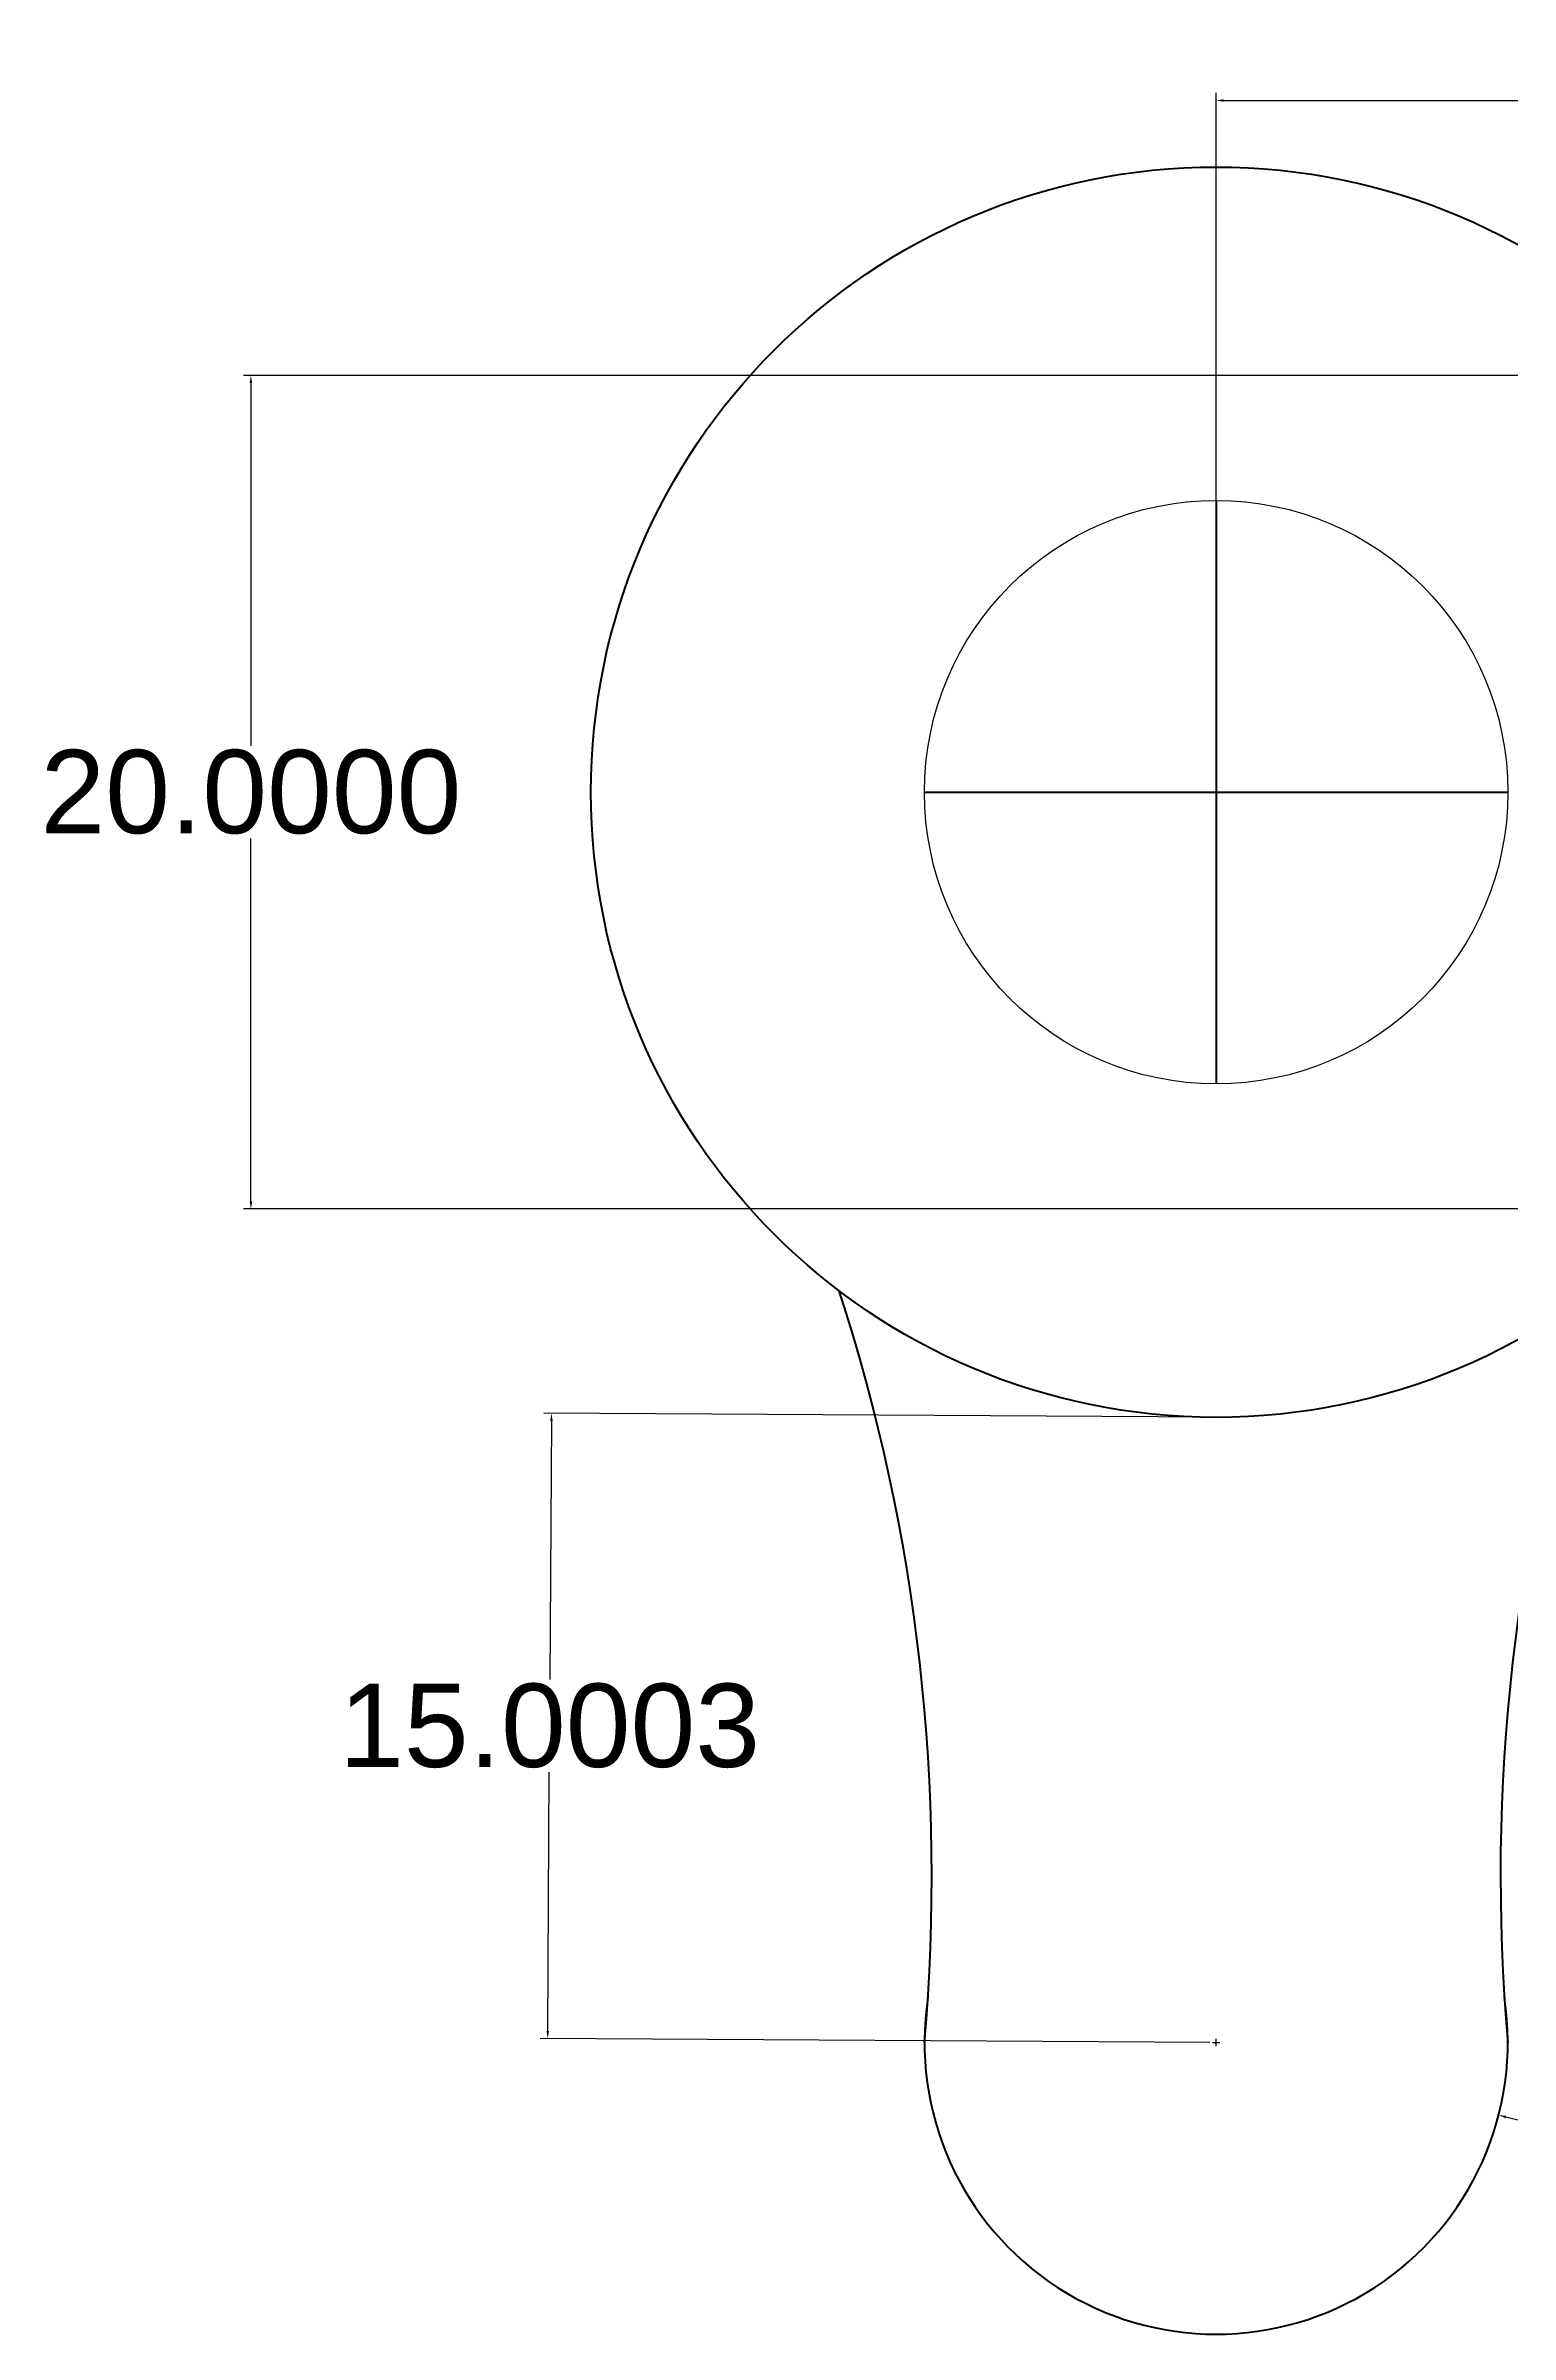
# Model space of a CAD drawing. Header units: inches. Extents: x 0 to 244, y 0 to 89.
# Drawn here: x 139.7 to 174.8, y 12.4 to 67.3 of the extents above; entities that cross this region are included whole.
import ezdxf

# ---------------------------------------------------------------- set-up
doc = ezdxf.new("R2010")
doc.units = ezdxf.units.IN
doc.header["$MEASUREMENT"] = 0
doc.layers.get('Defpoints').update_dxf_attribs({"color": 10, "lineweight": 100})
doc.layers.add('Layer4', color=253, linetype='Continuous', lineweight=200, plot=False)
doc.layers.add('Layer9', color=250, linetype='Continuous', lineweight=50, plot=False)
doc.layers.add('Layer6', color=2, linetype='Continuous', plot=False)
doc.layers.add('Layer7', color=2, linetype='Continuous', plot=False)
doc.styles.get("Standard").update_dxf_attribs({"font": 'arial.ttf', "height": 2})
doc.dimstyles.get("Standard").update_dxf_attribs({"dimtxt": 0.18, "dimasz": 0.18, "dimexe": 0.18, "dimexo": 0.0625, "dimgap": 0.09, "dimtad": 0, "dimtih": 1, "dimtoh": 1, "dimdec": 4, "dimzin": 0, "dimdsep": 46, "dimtxsty": 'Standard', "dimcen": 0.09, "dimadec": 0, "dimazin": 0, "dimtfac": 1, "dimtdec": 4, "dimtofl": 0, "dimtmove": 0, "dimatfit": 3, "dimfxl": 1, "dimtolj": 1, "dimtzin": 0, "dimarcsym": 0})

# ---------------------------------------------------------------- blocks, each defined once
blk = doc.blocks.new('*D3')
at = {"layer": 'Defpoints', "color": 0, "transparency": 16777216}
for p in [(167.733, 19.364), (174.512, 17.619)]:
    blk.add_point(p, dxfattribs=at)
at = {"layer": 'Layer6', "color": 0, "lineweight": -2, "transparency": 16777216}
for p, q in [((167.643, 19.364), (167.823, 19.364)), ((167.733, 19.274), (167.733, 19.454)), ((179.282, 16.392), (174.686, 17.575))]:
    blk.add_line(p, q, dxfattribs=at)
at = {"layer": 'Layer6', "color": 0, "transparency": 16777216}
blk.add_solid([(174.694, 17.604), (174.679, 17.546), (174.512, 17.619)], dxfattribs=at)
at = {"layer": 'Layer6', "color": 0, "transparency": 16777216, "insert": (184.477, 16.392), "char_height": 2, "attachment_point": 5}
blk.add_mtext('\\A1;R7.0000', dxfattribs=at)
blk = doc.blocks.new('*D4')
at = {"layer": 'Defpoints', "color": 0, "transparency": 16777216}
for p in [(167.733, 34.364), (151.695, 19.46), (167.643, 19.364)]:
    blk.add_point(p, dxfattribs=at)
at = {"layer": 'Layer6', "color": 0, "lineweight": -2, "transparency": 16777216}
for p, q in [((167.67, 34.365), (151.605, 34.461)), ((151.784, 34.28), (151.746, 28.072)), ((151.696, 19.64), (151.733, 25.848)), ((167.58, 19.365), (151.515, 19.461))]:
    blk.add_line(p, q, dxfattribs=at)
at = {"layer": 'Layer6', "color": 0, "transparency": 16777216}
for points in [[(151.754, 34.28), (151.814, 34.28), (151.785, 34.46)], [(151.666, 19.64), (151.726, 19.64), (151.695, 19.46)]]:
    blk.add_solid(points, dxfattribs=at)
at = {"layer": 'Layer6', "color": 0, "transparency": 16777216, "insert": (151.74, 26.96), "char_height": 2, "attachment_point": 5}
blk.add_mtext('\\A1;15.0003', dxfattribs=at)
blk = doc.blocks.new('*D6')
at = {"layer": 'Defpoints', "color": 0, "transparency": 16777216}
for p in [(212.643, 65.961), (167.733, 49.364), (212.643, 49.364)]:
    blk.add_point(p, dxfattribs=at)
at = {"layer": 'Layer6', "color": 0, "lineweight": -2, "transparency": 16777216}
for p, q in [((167.733, 49.427), (167.733, 66.141)), ((167.913, 65.961), (185.058, 65.961)), ((212.463, 65.961), (195.168, 65.961)), ((212.643, 49.427), (212.643, 66.141))]:
    blk.add_line(p, q, dxfattribs=at)
at = {"layer": 'Layer6', "color": 0, "transparency": 16777216}
for points in [[(167.913, 65.991), (167.913, 65.931), (167.733, 65.961)], [(212.463, 65.991), (212.463, 65.931), (212.643, 65.961)]]:
    blk.add_solid(points, dxfattribs=at)
at = {"layer": 'Layer6', "color": 0, "transparency": 16777216, "insert": (190.113, 65.961), "char_height": 2, "attachment_point": 5}
blk.add_mtext('\\A1;44.9100', dxfattribs=at)
blk = doc.blocks.new('*D8')
at = {"layer": 'Defpoints', "color": 0, "transparency": 16777216}
for p in [(190.233, 59.364), (144.574, 39.364), (190.233, 39.364)]:
    blk.add_point(p, dxfattribs=at)
at = {"layer": 'Layer6', "color": 0, "lineweight": -2, "transparency": 16777216}
for p, q in [((190.17, 59.364), (144.394, 59.364)), ((144.574, 59.184), (144.574, 50.475)), ((144.574, 39.544), (144.574, 48.253)), ((190.17, 39.364), (144.394, 39.364))]:
    blk.add_line(p, q, dxfattribs=at)
at = {"layer": 'Layer6', "color": 0, "transparency": 16777216}
for points in [[(144.544, 59.184), (144.604, 59.184), (144.574, 59.364)], [(144.544, 39.544), (144.604, 39.544), (144.574, 39.364)]]:
    blk.add_solid(points, dxfattribs=at)
at = {"layer": 'Layer6', "color": 0, "transparency": 16777216, "insert": (144.574, 49.364), "char_height": 2, "attachment_point": 5}
blk.add_mtext('\\A1;20.0000', dxfattribs=at)

msp = doc.modelspace()

# ---------------------------------------------------------------- linework, layer by layer
at = {"layer": 'Layer4'}
for p, q in [((167.73277, 56.36415), (167.73277, 42.36415)), ((160.73277, 49.36415), (174.73277, 49.36415))]:
    msp.add_line(p, q, dxfattribs=at)
at = {"layer": 'Layer7'}
msp.add_circle((167.73277, 49.36415), 7, dxfattribs=at)
at = {"layer": 'Layer9'}
msp.add_circle((167.73277, 49.36415), 15, dxfattribs=at)
for centre, radius, start, end in [((115.52061, 23.37424), 45.38965, 354.931417, 17.994533), ((219.94493, 23.37424), 45.38965, 162.005467, 185.068583), ((167.73277, 19.36415), 7, 171.216182, 8.783818)]:
    msp.add_arc(centre, radius, start, end, dxfattribs=at)

# ---------------------------------------------------------------- dimensions: what is measured, and where the dimension line sits
at = {"layer": 'Layer6'}
dim = msp.add_linear_dim(base=(212.64277, 65.96101), p1=(167.73277, 49.36415), p2=(212.64277, 49.36415), angle=0, dimstyle='Standard', dxfattribs=at)
dim.commit()
dim.dimension.update_dxf_attribs({"geometry": '*D6', "text_midpoint": (190.11273, 65.96101), "dimtype": 161})
for p1, p2, distance, picture, middle in [((190.23277, 59.36415), (190.23277, 39.36415), -45.65882, '*D8', (144.57395, 49.36415)), ((167.73277, 34.36415), (167.64277, 19.36415), -15.94835, '*D4', (151.7397, 26.95983))]:
    dim = msp.add_aligned_dim(p1=p1, p2=p2, distance=distance, dimstyle='Standard', dxfattribs=at)
    dim.commit()
    dim.dimension.update_dxf_attribs({"geometry": picture, "text_midpoint": middle})
dim = msp.add_radius_dim(center=(167.73277, 19.36415), mpoint=(174.51185, 17.61943), dimstyle='Standard', dxfattribs=at)
dim.commit()
dim.dimension.update_dxf_attribs({"geometry": '*D3', "text_midpoint": (179.28176, 16.39182), "dimtype": 164})

doc.saveas('drawing.dxf')
